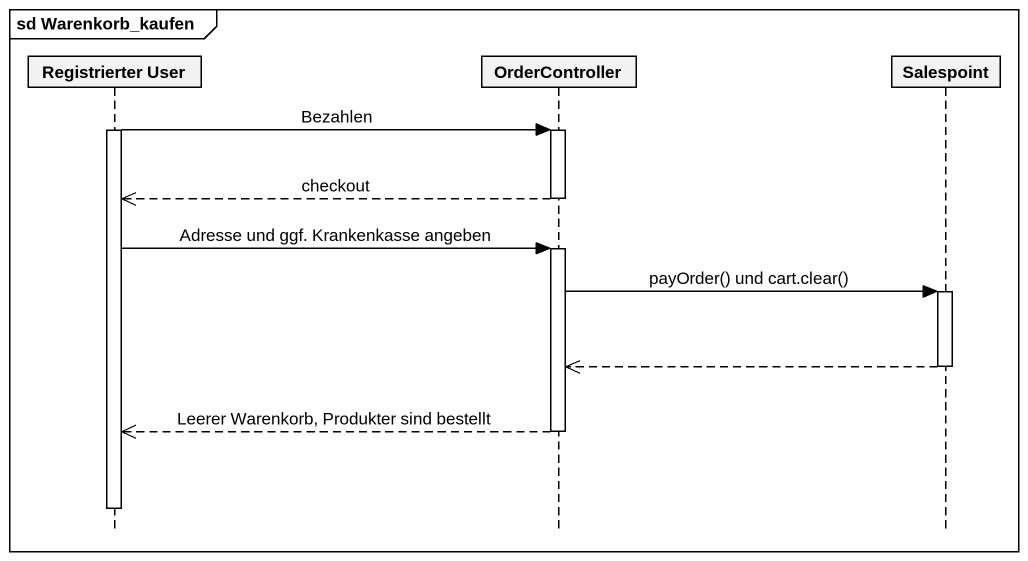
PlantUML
@startuml
mainframe sd Warenkorb_kaufen
hide footbox
participant "Registrierter User" as Registrierter_User
participant OrderController
participant Salespoint

activate Registrierter_User
Registrierter_User -> OrderController : Bezahlen
activate OrderController
OrderController -->> Registrierter_User : checkout
deactivate OrderController
Registrierter_User -> OrderController : Adresse und ggf. Krankenkasse angeben
activate OrderController
OrderController -> Salespoint : payOrder() und cart.clear()
activate Salespoint
Salespoint -->> OrderController
deactivate Salespoint
OrderController -->> Registrierter_User : Leerer Warenkorb, Produkter sind bestellt
deactivate OrderController
deactivate Registrierter_User
@enduml
